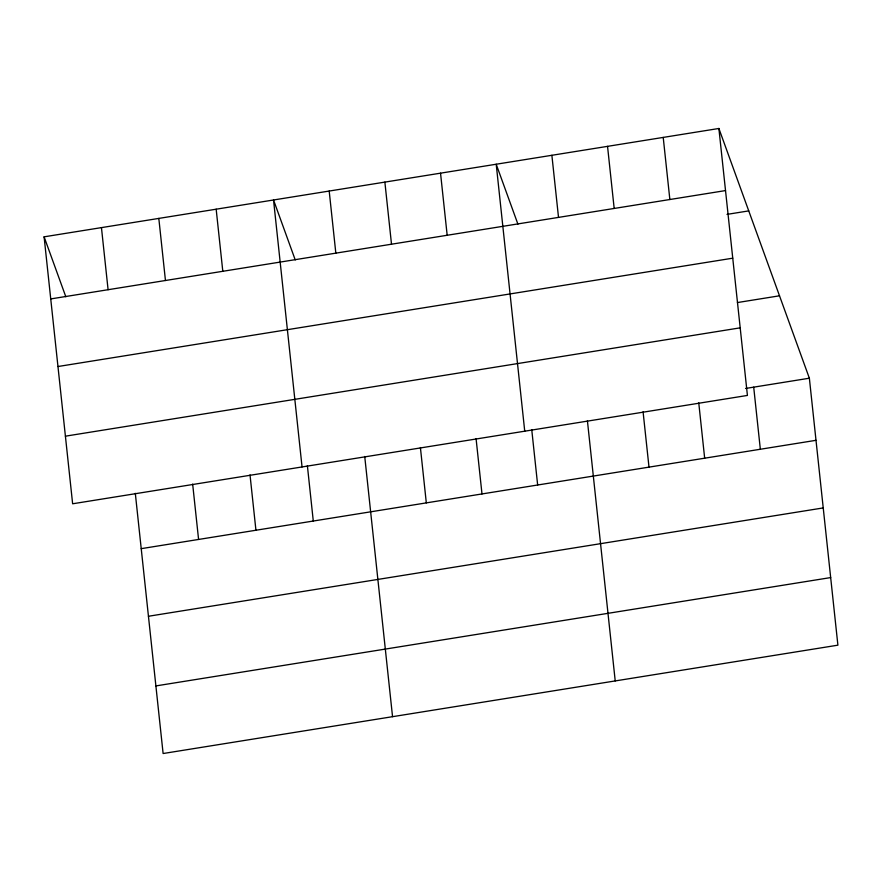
<?xml version="1.0" encoding="UTF-8"?>
<svg xmlns="http://www.w3.org/2000/svg" width="882" height="882" viewBox="0 0 882 882"><rect width="100%" height="100%" fill="white"/><g stroke="black" fill="none" stroke-linecap="round" stroke-linejoin="round"><path stroke-width="1.32" d="M718.885 128.474L747.418 395.434L72.633 503.787L44.1 236.828L718.885 128.474L809.367 378.213L837.9 645.172L163.115 753.526L135.31 493.314M50.737 298.921L725.522 190.578M727.022 214.381L748.741 210.897M57.958 366.526L732.744 258.183M737.418 302.559L779.512 295.801M65.4 436.182L740.196 327.839M745.555 388.466L809.367 378.213M141.219 548.659L816.004 440.316M148.441 616.264L823.237 507.922M155.894 685.92L830.679 577.578M517.921 224.171L496.202 164.228L524.735 431.188M295.238 259.925L273.53 199.982L302.052 466.942M44.1 236.828L65.819 296.76M753.702 387.154L760.339 449.258M698.753 402.842L704.663 458.199M663.22 137.416L669.857 199.519M643.077 411.784L648.998 467.129M607.544 146.357L614.181 208.461M587.412 420.725L615.217 680.926M551.878 155.298L558.515 217.391M531.747 429.655L537.656 485.012M476.071 438.597L481.991 493.953M440.537 173.17L447.174 235.274M420.405 447.538L426.315 502.883M384.872 182.111L391.509 244.215M364.729 456.479L392.545 716.68M329.195 191.052L335.833 253.145M307.377 465.685L313.286 521.03M250.014 474.891L255.934 530.247M216.167 209.199L222.804 271.292M192.662 484.097L198.582 539.453M158.815 218.405L165.452 280.509M101.452 227.611L108.089 289.715"/></g></svg>
